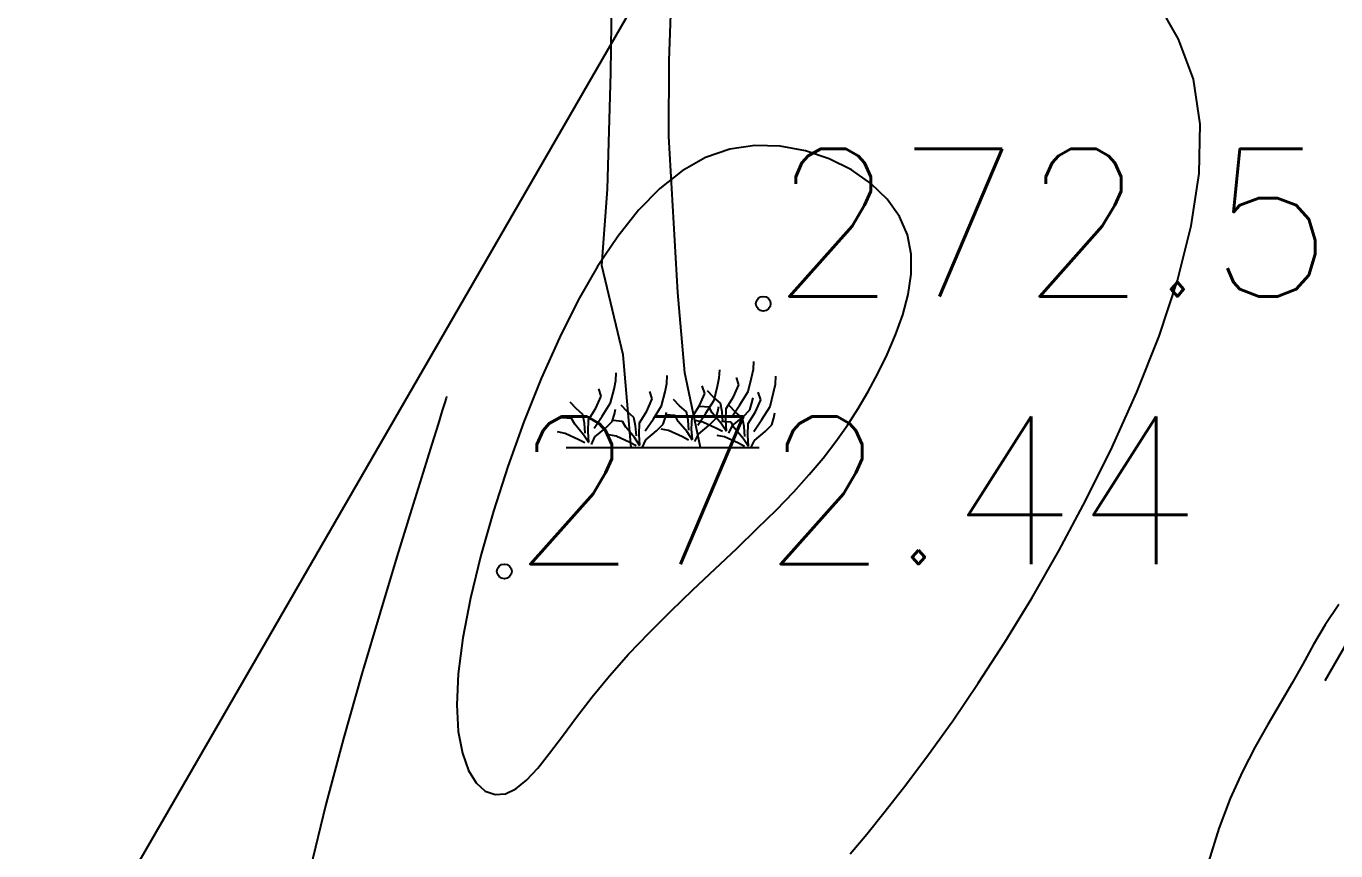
# Model space of a CAD drawing. Extents: x 524954 to 526204, y 9523489 to 9524010.
# Drawn here: x 525392.54 to 525401.42, y 9523757.56 to 9523763.15 of the extents above; entities that cross this region are included whole.
import ezdxf

# ---------------------------------------------------------------- set-up
doc = ezdxf.new("R2010")
doc.units = 0
doc.header["$PDMODE"] = 33
doc.header["$PDSIZE"] = 0.1
doc.linetypes.add('ACAD_ISO12W100', pattern=[21, 12, -3, 0, -3, 0, -3])
for name, color, linetype in [('Arbre', 34, 'ACAD_ISO12W100'), ('Bord Fleuve', 4, 'ACAD_ISO12W100'), ('CN_01_00', 3, 'Continuous'), ('CN_02_00', 4, 'Continuous'), ('CN_10_00', 1, 'Continuous'), ('TopoAlt', 3, 'Continuous'), ('TOPOJIS', 7, 'Continuous')]:
    doc.layers.add(name, color=color, linetype=linetype)
doc.styles.add('Simplex 1.0', font='Simplex.shx', dxfattribs={"width": 0.99, "height": 1})

# ---------------------------------------------------------------- blocks, each defined once
blk = doc.blocks.new('TCPOINT M')
at = {"color": 0}
blk.add_point((0, 0), dxfattribs=at)
at = {"layer": 'TopoAlt', "style": 'Simplex 1.0', "width": 0.99}
blk.add_attdef('ALT', (0.15, 0.15), '', height=1, dxfattribs=at)
blk = doc.blocks.new('v088')
at = {"linetype": 'Continuous'}
for p, q in [((0.0445, 2.6247), (0.064, 3.1786)), ((-0.3518, 2.5418), (-0.3436, 3.0457)), ((0.0429, 2.1085), (0.0445, 2.6247)), ((-0.3726, 1.7516), (-0.3518, 2.5418)), ((0.1022, 1.0525), (0.0429, 2.1085)), ((-0.4115, 1.2346), (-0.3726, 1.7516)), ((-0.2683, 0.6281), (-0.4115, 1.2346)), ((0.151, 0.5063), (0.1022, 1.0525)), ((-0.2127, 0), (-0.2683, 0.6281)), ((0.6155, 0.5313), (0.6179, 0.5842)), ((-0.3294, 0.3967), (-0.3173, 0.4544)), ((-0.3173, 0.4544), (-0.3149, 0.5073)), ((0.0288, 0.4351), (0.0313, 0.488)), ((0.2565, 0), (0.151, 0.5063)), ((0.3726, 0.4159), (0.3847, 0.4736)), ((0.3847, 0.4736), (0.3871, 0.5265)), ((0.5169, 0.4255), (0.5001, 0.476)), ((0.5794, 0.3798), (0.6034, 0.4736)), ((0.6034, 0.4736), (0.6155, 0.5313)), ((0.7645, 0.4303), (0.7669, 0.4832)), ((-0.4159, 0.3486), (-0.4327, 0.3991)), ((-0.3534, 0.3029), (-0.3294, 0.3967)), ((-0.0697, 0.3294), (-0.0865, 0.3798)), ((-0.0072, 0.2837), (0.0168, 0.3774)), ((0.0168, 0.3774), (0.0288, 0.4351)), ((0.25, 0.2861), (0.2861, 0.3678)), ((0.2861, 0.3678), (0.2693, 0.4183)), ((0.3462, 0.3414), (0.3053, 0.3847)), ((0.3486, 0.3221), (0.3726, 0.4159)), ((0.4808, 0.3438), (0.5169, 0.4255)), ((0.5241, 0.2909), (0.5794, 0.3798)), ((0.6659, 0.3246), (0.6491, 0.375)), ((0.7285, 0.2789), (0.7525, 0.3726)), ((0.7525, 0.3726), (0.7645, 0.4303)), ((-0.5866, 0.2645), (-0.6275, 0.3077)), ((-0.5025, 0.1875), (-0.452, 0.2669)), ((-0.452, 0.2669), (-0.4159, 0.3486)), ((-0.4087, 0.214), (-0.3534, 0.3029)), ((-0.2404, 0.2452), (-0.2813, 0.2885)), ((-0.1058, 0.2476), (-0.0697, 0.3294)), ((-0.0625, 0.1947), (-0.0072, 0.2837)), ((0.1154, 0.2837), (0.0745, 0.327)), ((0.1611, 0.2428), (0.1154, 0.2837)), ((0.1995, 0.2068), (0.25, 0.2861)), ((0.3149, 0.2741), (0.25, 0.2789)), ((0.2933, 0.2332), (0.3486, 0.3221)), ((0.3366, 0.2356), (0.3149, 0.2741)), ((0.3919, 0.3005), (0.3462, 0.3414)), ((0.375, 0.2452), (0.3823, 0.2789)), ((0.4039, 0.2428), (0.3919, 0.3005)), ((0.4303, 0.2645), (0.4808, 0.3438)), ((0.4953, 0.2404), (0.4544, 0.2837)), ((0.4688, 0.2092), (0.5241, 0.2909)), ((0.5914, 0.2548), (0.6058, 0.3029)), ((0.6058, 0.3029), (0.6131, 0.3366)), ((0.6299, 0.2428), (0.6659, 0.3246)), ((0.6732, 0.1899), (0.7285, 0.2789)), ((-0.6179, 0.1971), (-0.6828, 0.2019)), ((-0.5962, 0.1587), (-0.6179, 0.1971)), ((-0.5409, 0.2236), (-0.5866, 0.2645)), ((-0.5289, 0.1659), (-0.5409, 0.2236)), ((-0.5049, 0.1058), (-0.5025, 0.1875)), ((-0.464, 0.1322), (-0.4087, 0.214)), ((-0.3871, 0.1322), (-0.3414, 0.1779)), ((-0.3414, 0.1779), (-0.327, 0.226)), ((-0.2717, 0.1779), (-0.3366, 0.1827)), ((-0.327, 0.226), (-0.3197, 0.2596)), ((-0.25, 0.1394), (-0.2717, 0.1779)), ((-0.1947, 0.2043), (-0.2404, 0.2452)), ((-0.1827, 0.1467), (-0.1947, 0.2043)), ((-0.1563, 0.1683), (-0.1058, 0.2476)), ((-0.1178, 0.113), (-0.0625, 0.1947)), ((0.0048, 0.1587), (0.0192, 0.2068)), ((0.0192, 0.2068), (0.0264, 0.2404)), ((0.0841, 0.2164), (0.0192, 0.2212)), ((0.1058, 0.1779), (0.0841, 0.2164)), ((0.1659, 0.1058), (0.1058, 0.1779)), ((0.1731, 0.1851), (0.1611, 0.2428)), ((0.1779, 0.1178), (0.1731, 0.1851)), ((0.1971, 0.125), (0.1995, 0.2068)), ((0.2717, 0.1731), (0.2212, 0.1827)), ((0.238, 0.1515), (0.2933, 0.2332)), ((0.3149, 0.1515), (0.3606, 0.1971)), ((0.3967, 0.1635), (0.3366, 0.2356)), ((0.3606, 0.1971), (0.375, 0.2452)), ((0.464, 0.1731), (0.3991, 0.1779)), ((0.4087, 0.1755), (0.4039, 0.2428)), ((0.4279, 0.1827), (0.4303, 0.2645)), ((0.4327, 0.113), (0.4279, 0.1827)), ((0.4736, 0.1491), (0.5457, 0.2092)), ((0.5409, 0.1995), (0.4953, 0.2404)), ((0.5529, 0.1418), (0.5409, 0.1995)), ((0.5457, 0.2092), (0.5914, 0.2548)), ((0.5794, 0.1635), (0.6299, 0.2428)), ((0.6179, 0.1082), (0.6732, 0.1899)), ((0.7405, 0.1539), (0.7549, 0.2019)), ((0.7549, 0.2019), (0.7621, 0.2356)), ((-0.6611, 0.0962), (-0.7116, 0.1058)), ((-0.5674, 0.0529), (-0.6611, 0.0962)), ((-0.5361, 0.0865), (-0.5962, 0.1587)), ((-0.5241, 0.0986), (-0.5289, 0.1659)), ((-0.5001, 0.0361), (-0.5049, 0.1058)), ((-0.4592, 0.0721), (-0.3871, 0.1322)), ((-0.1899, 0.0673), (-0.25, 0.1394)), ((-0.1779, 0.0793), (-0.1827, 0.1467)), ((-0.1587, 0.0865), (-0.1563, 0.1683)), ((-0.113, 0.0529), (-0.0409, 0.113)), ((-0.0409, 0.113), (0.0048, 0.1587)), ((0.0409, 0.1154), (-0.0096, 0.125)), ((0.1346, 0.0721), (0.0409, 0.1154)), ((0.2019, 0.0505), (0.1659, 0.1058)), ((0.2019, 0.0553), (0.1971, 0.125)), ((0.2188, 0.0409), (0.2428, 0.0914)), ((0.2428, 0.0914), (0.3149, 0.1515)), ((0.3654, 0.1298), (0.2717, 0.1731)), ((0.4063, 0.1082), (0.3654, 0.1298)), ((0.4327, 0.1082), (0.3967, 0.1635)), ((0.4496, 0.0986), (0.4736, 0.1491)), ((0.4856, 0.1346), (0.464, 0.1731)), ((0.5457, 0.0625), (0.4856, 0.1346)), ((0.5578, 0.0745), (0.5529, 0.1418)), ((0.577, 0.0817), (0.5794, 0.1635)), ((0.6227, 0.0481), (0.6948, 0.1082)), ((0.6948, 0.1082), (0.7405, 0.1539)), ((-0.6539, 0), (0.6539, 0)), ((-0.5265, 0.0313), (-0.5674, 0.0529)), ((-0.5001, 0.0313), (-0.5361, 0.0865)), ((-0.4832, 0.0216), (-0.4592, 0.0721)), ((-0.3149, 0.0769), (-0.3654, 0.0865)), ((-0.2212, 0.0337), (-0.3149, 0.0769)), ((-0.1803, 0.012), (-0.2212, 0.0337)), ((-0.1539, 0.012), (-0.1899, 0.0673)), ((-0.1539, 0.0168), (-0.1587, 0.0865)), ((-0.137, 0.0024), (-0.113, 0.0529)), ((0.1755, 0.0505), (0.1346, 0.0721)), ((0.4207, 0.0721), (0.3702, 0.0817)), ((0.5145, 0.0288), (0.4207, 0.0721)), ((0.5554, 0.0072), (0.5145, 0.0288)), ((0.5818, 0.0072), (0.5457, 0.0625)), ((0.5818, 0.012), (0.577, 0.0817)), ((0.5986, -0.0024), (0.6227, 0.0481))]:
    blk.add_line(p, q, dxfattribs=at)

msp = doc.modelspace()

# ---------------------------------------------------------------- hatches: boundary and pattern name
at = {"layer": 'Bord Fleuve', "ltscale": 0.5}
h = msp.add_hatch(dxfattribs=at)
h.set_pattern_fill('ANSI33', color=256, scale=2, angle=15, style=0)
edge = h.paths.add_edge_path()
edge.add_line((525439.3507, 9523820.3804), (525429.4285, 9523796.0204))
edge.add_line((525429.4285, 9523796.0204), (525428.8842, 9523788.1014))
edge.add_line((525428.8842, 9523788.1014), (525428.3528, 9523783.6129))
edge.add_line((525428.3528, 9523783.6129), (525432.3447, 9523771.0442))
edge.add_line((525432.3447, 9523771.0442), (525425.1553, 9523761.3956))
edge.add_line((525425.1553, 9523761.3956), (525425.603, 9523757.8565))
edge.add_line((525425.603, 9523757.8565), (525425.3921, 9523752.7675))
edge.add_line((525425.3921, 9523752.7675), (525425.5312, 9523737.2692))
edge.add_line((525425.5312, 9523737.2692), (525420.1733, 9523734.2416))
edge.add_line((525420.1733, 9523734.2416), (525409.2311, 9523730.8373))
edge.add_line((525409.2311, 9523730.8373), (525403.1497, 9523725.2617))
edge.add_line((525403.1497, 9523725.2617), (525399.3115, 9523719.2787))
edge.add_line((525399.3115, 9523719.2787), (525398.4707, 9523717.2039))
edge.add_line((525398.4707, 9523717.2039), (525387.3234, 9523716.7674))
edge.add_line((525387.3234, 9523716.7674), (525379.7428, 9523715.4168))
edge.add_line((525439.3507, 9523820.3804), (525412.0291, 9523831.392))
edge.add_line((525412.0291, 9523831.392), (525397.6744, 9523844.8293))
edge.add_line((525397.6744, 9523844.8293), (525370.0416, 9523852.8917))
edge.add_line((525370.0416, 9523852.8917), (525354.138, 9523871.2241))
edge.add_line((525335.0465, 9523740.9341), (525335.464, 9523745.7879))
edge.add_line((525335.464, 9523745.7879), (525334.8238, 9523749.4829))
edge.add_line((525334.8238, 9523749.4829), (525332.9783, 9523755.8789))
edge.add_line((525332.9783, 9523755.8789), (525332.0897, 9523761.9372))
edge.add_line((525332.0897, 9523761.9372), (525333.4824, 9523768.6592))
edge.add_line((525333.4824, 9523768.6592), (525335.7546, 9523783.4262))
edge.add_line((525335.7546, 9523783.4262), (525345.5673, 9523814.1674))
edge.add_line((525345.5673, 9523814.1674), (525355.2016, 9523841.7229))
edge.add_line((525355.2016, 9523841.7229), (525358.1589, 9523858.2542))
edge.add_line((525358.1589, 9523858.2542), (525357.8909, 9523860.4348))
edge.add_line((525357.8909, 9523860.4348), (525354.138, 9523871.2241))
edge.add_line((525335.0725, 9523740.9319), (525368.6438, 9523722.0724))
edge.add_line((525368.6438, 9523722.0724), (525369.7487, 9523720.9808))
edge.add_line((525369.7487, 9523720.9808), (525379.7428, 9523715.4168))

# ---------------------------------------------------------------- linework, layer by layer
at = {"layer": 'CN_01_00', "elevation": 271, "flags": 128}
for points in [[(525398.1247, 9523757.5427), (525398.2368, 9523757.6765), (525398.3618, 9523757.8303), (525398.5019, 9523758.0096), (525398.6554, 9523758.2147), (525398.82, 9523758.4449), (525398.9932, 9523758.6992), (525399.1726, 9523758.9766), (525399.3556, 9523759.2764), (525399.5399, 9523759.5977), (525399.7229, 9523759.9394), (525399.9014, 9523760.2999), (525400.0692, 9523760.673), (525400.2191, 9523761.0521), (525400.3441, 9523761.4301), (525400.4371, 9523761.8002), (525400.4909, 9523762.1554), (525400.4986, 9523762.4889), (525400.453, 9523762.7938), (525400.3518, 9523763.0653), (525400.2123, 9523763.3071)], [(525395.3875, 9523760.6432), (525395.387, 9523760.6417), (525395.3838, 9523760.6312), (525395.3749, 9523760.6027), (525395.3578, 9523760.5473), (525395.3294, 9523760.456), (525395.2872, 9523760.3197), (525395.2282, 9523760.1295), (525395.1498, 9523759.8764), (525395.0506, 9523759.5556), (525394.9361, 9523759.179), (525394.8131, 9523758.7628), (525394.6885, 9523758.3232), (525394.5692, 9523757.8763), (525394.4622, 9523757.4381)]]:
    msp.add_lwpolyline(points, dxfattribs=at)
at = {"layer": 'CN_02_00', "elevation": 272, "flags": 128}
msp.add_lwpolyline([(525396.0297, 9523760.7646), (525395.9122, 9523760.4716), (525395.8031, 9523760.1693), (525395.7046, 9523759.8647), (525395.6193, 9523759.5648), (525395.5496, 9523759.2767), (525395.4978, 9523759.0073), (525395.4663, 9523758.7637), (525395.4567, 9523758.5517), (525395.467, 9523758.372), (525395.4943, 9523758.2243), (525395.5358, 9523758.108), (525395.5887, 9523758.0227), (525395.6501, 9523757.968), (525395.7172, 9523757.9434), (525395.787, 9523757.9484), (525395.8576, 9523757.9821), (525395.9298, 9523758.0416), (525396.0054, 9523758.1235), (525396.0859, 9523758.2244), (525396.1731, 9523758.3409), (525396.2687, 9523758.4696), (525396.3743, 9523758.6072), (525396.4917, 9523758.7501), (525396.6216, 9523758.8955), (525396.7616, 9523759.0417), (525396.9082, 9523759.1878), (525397.0582, 9523759.3324), (525397.2082, 9523759.4747), (525397.3548, 9523759.6133), (525397.4946, 9523759.7472), (525397.6243, 9523759.8753), (525397.7414, 9523759.9968), (525397.8465, 9523760.1132), (525397.9412, 9523760.2261), (525398.027, 9523760.3372), (525398.1054, 9523760.4484), (525398.1779, 9523760.5613), (525398.2461, 9523760.6776), (525398.3114, 9523760.7993), (525398.3746, 9523760.9273), (525398.4326, 9523761.0604), (525398.4816, 9523761.1968), (525398.5179, 9523761.3347), (525398.5376, 9523761.4721), (525398.5369, 9523761.6073), (525398.512, 9523761.7385), (525398.459, 9523761.8637), (525398.3755, 9523761.9809), (525398.2651, 9523762.0872), (525398.1326, 9523762.1795), (525397.9827, 9523762.2546), (525397.8204, 9523762.3093), (525397.6506, 9523762.3406), (525397.478, 9523762.3453), (525397.3076, 9523762.3202), (525397.1433, 9523762.263), (525396.9856, 9523762.174), (525396.8341, 9523762.0546), (525396.6882, 9523761.9058), (525396.5476, 9523761.7289), (525396.4119, 9523761.525), (525396.2805, 9523761.2954), (525396.1531, 9523761.0412), (525396.0297, 9523760.7646)], close=True, dxfattribs=at)
at = {"layer": 'CN_10_00', "elevation": 270, "flags": 128}
msp.add_lwpolyline([(525401.4377, 9523759.2324), (525401.3452, 9523759.0939), (525401.2659, 9523758.9604), (525401.193, 9523758.8292), (525401.1196, 9523758.6972), (525401.0403, 9523758.5617), (525400.9561, 9523758.4193), (525400.8697, 9523758.2668), (525400.7837, 9523758.1006), (525400.7007, 9523757.9176), (525400.6234, 9523757.7144), (525400.5542, 9523757.4875)], dxfattribs=at)

# ---------------------------------------------------------------- block references
at = {"layer": 'Arbre'}
msp.add_blockref('v088', (525396.8523, 9523760.2968), dxfattribs=at)
at = {"layer": 'TOPOJIS'}
ref = msp.add_blockref('TCPOINT M', (525397.5351, 9523761.2722, 272.55), dxfattribs=at)
ref.add_attrib('ALT', '272.55', (525397.5851, 9523761.3222, 272.55), dxfattribs={"layer": 'TopoAlt', "height": 1, "style": 'Simplex 1.0', "width": 0.99})
ref = msp.add_blockref('TCPOINT M', (525395.7792, 9523759.457, 272.44), dxfattribs=at)
ref.add_attrib('ALT', '272.44', (525395.8292, 9523759.507, 272.44), dxfattribs={"layer": 'TopoAlt', "height": 1, "style": 'Simplex 1.0', "width": 0.99})

doc.saveas('drawing.dxf')
